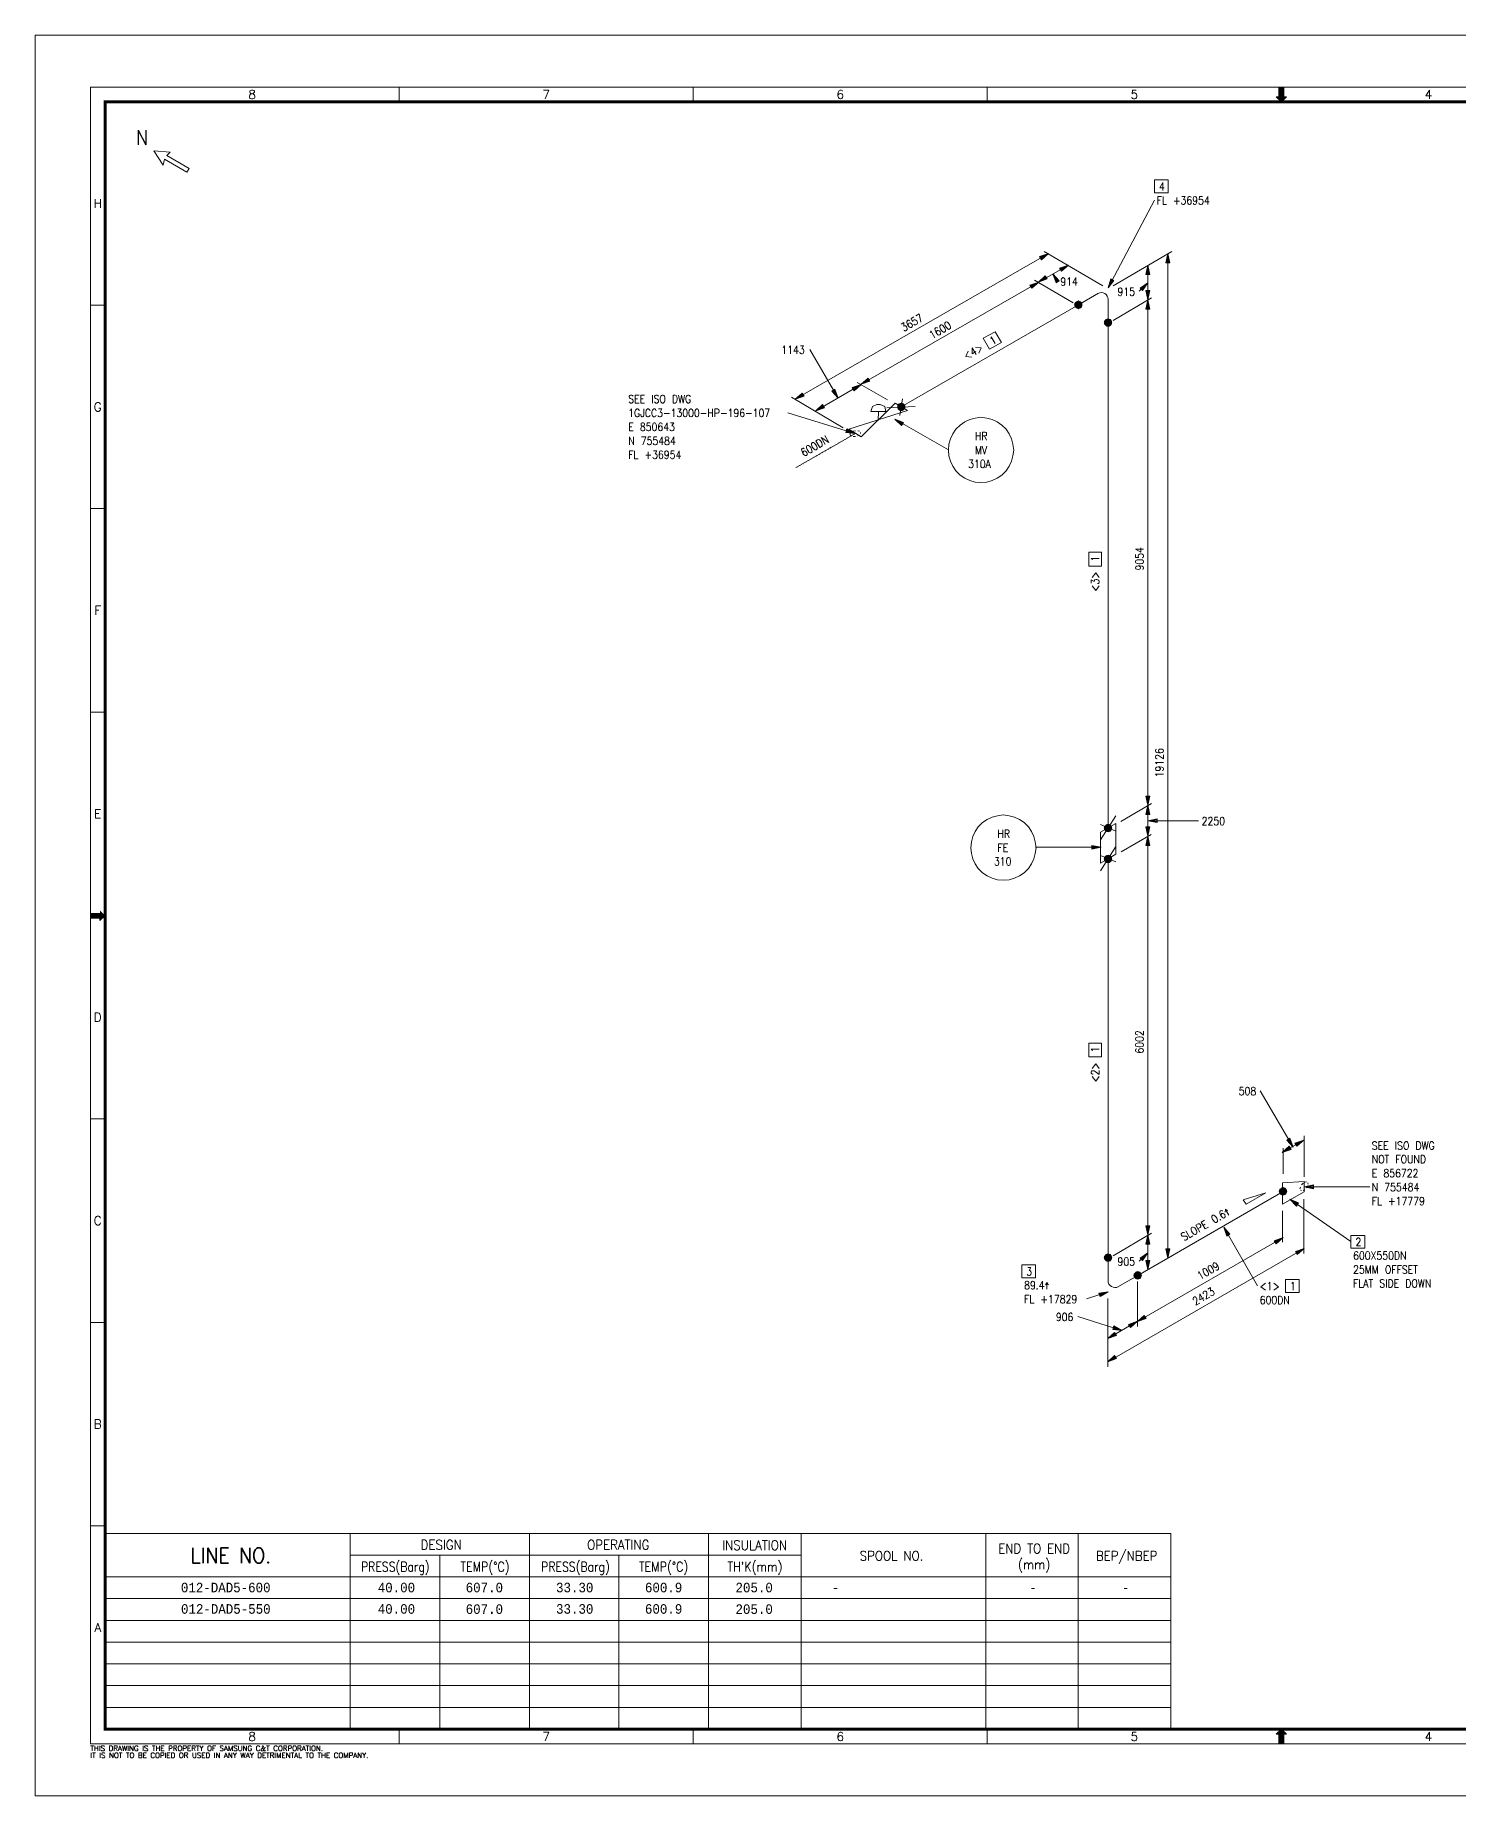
# Model space of a CAD drawing. Extents: x 0 to 841, y 0 to 594.
# Drawn here: x 0 to 480, y 0 to 594 of the extents above; entities that cross this region are included whole.
import ezdxf
from ezdxf.enums import TextEntityAlignment as Align

# ---------------------------------------------------------------- set-up
doc = ezdxf.new("R2010")
doc.units = 0
doc.header["$MEASUREMENT"] = 0
doc.linetypes.add('HIDDEN', pattern=[0.375, 0.25, -0.125])
doc.layers.get('0').update_dxf_attribs({"lineweight": 5})
for name, color, linetype, lineweight in [('1', 7, 'Continuous', 5), ('3', 7, 'Continuous', 5), ('4', 7, 'Continuous', 5), ('P', 7, 'Continuous', 5), ('T-TEXT1', 7, 'Continuous', 5)]:
    doc.layers.add(name, color=color, linetype=linetype, lineweight=lineweight)
doc.styles.add('MONOTXT', font='MONOTXT')
doc.styles.add('ROMANS', font='ROMANS')
doc.styles.add('TXT', font='txt.shx')

msp = doc.modelspace()

# ---------------------------------------------------------------- linework, layer by layer
at = {"layer": '1', "color": 1, "linetype": 'Continuous', "lineweight": 0}
for p, q in [((358.7875, 506.9375), (352.025, 503.0375)), ((352.025, 503.0375), (292.225, 468.5875)), ((362.0375, 497.0625), (362.0375, 504.8625)), ((362.0375, 326.5), (362.0375, 497.0625)), ((362.0375, 181.55), (362.0375, 316.1)), ((421.05, 203.9125), (372.0375, 175.575)), ((362.0375, 173.75), (362.0375, 181.55)), ((372.0375, 175.575), (365.2875, 171.675))]:
    msp.add_line(p, q, dxfattribs=at)
for centre, radius, start, end in [((359.7625, 504.869), 2.2768, 0, 119.2494056), ((364.3161, 173.7597), 2.2903, 180.0000083, 299.2492139)]:
    msp.add_arc(centre, radius, start, end, dxfattribs=at)
at = {"layer": '3', "color": 2, "linetype": 'Continuous', "lineweight": 0}
for p, q in [((362.0375, 508.7625), (377.6375, 538.4)), ((256.475, 471.1875), (341.8875, 520.3375)), ((340.45, 520.9875), (360.2125, 509.4125)), ((383.4875, 520.9875), (363.725, 509.4125)), ((382.1875, 181.425), (382.1875, 520.3375)), ((337.2, 511.3625), (350.2, 503.6875)), ((338.5, 510.7125), (348.6375, 516.4375)), ((343.4375, 513.4375), (344.875, 510.975)), ((375.425, 504.7375), (375.425, 516.4375)), ((278.7, 476.2625), (338.6375, 510.7125)), ((376.725, 505.3875), (363.725, 497.7125)), ((375.425, 510.45), (372.5625, 507.5875)), ((375.425, 334.175), (375.425, 504.7375)), ((270.9, 471.5875), (261.4125, 487.9625)), ((263.3625, 467.2875), (278.7, 476.1375)), ((277.4, 476.7875), (287.5375, 470.9375)), ((255.175, 471.8375), (272.5875, 461.575)), ((276.625, 459.625), (254, 466.6375)), ((290.0125, 464.4375), (308.2125, 454.1625)), ((376.725, 334.825), (366.325, 328.7125)), ((375.425, 323.775), (375.425, 334.175)), ((375.425, 328.975), (392.5875, 328.975)), ((376.5875, 324.2875), (366.45, 318.4375)), ((375.425, 189.225), (375.425, 323.775)), ((359.6875, 320), (337.5875, 320)), ((424.4375, 218.8625), (413.3875, 237.8375)), ((420.7875, 217.0375), (428.075, 221.2)), ((428.2, 222.6375), (428.2, 208.85)), ((421.05, 218.475), (421.05, 209.8875)), ((428.2, 205.475), (450.3, 205.475)), ((420.925, 186.75), (420.925, 197.4125)), ((423.3875, 201.3125), (443.9375, 187.0125)), ((428.075, 182.9875), (428.075, 201.3125)), ((401.0375, 191.825), (412.475, 172.0625)), ((361.9, 146.45), (428.2, 184.675)), ((376.725, 189.875), (363.725, 182.2)), ((371.9125, 159.975), (421.05, 188.3125)), ((375.425, 177.525), (375.425, 189.225)), ((375.425, 183.2375), (372.5625, 180.3875)), ((383.4875, 182.075), (380.8875, 180.6375)), ((371.9125, 158.2875), (371.9125, 173.4875)), ((376.725, 178.175), (374.125, 176.7375)), ((362.0375, 169.9875), (354.75, 167.6375)), ((361.9, 144.7625), (361.9, 167.775)), ((366.7125, 156.9875), (351.7625, 161.6625)), ((361.9, 154.25), (371.9125, 160.1))]:
    msp.add_line(p, q, dxfattribs=at)
at = {"layer": '3', "color": 1, "linetype": 'HIDDEN', "lineweight": 0}
msp.add_line((276.75, 459.625), (256.6, 448.05), dxfattribs=at)
at = {"layer": '3', "color": 2, "linetype": 'Continuous', "lineweight": 0}
for points in [[(377.6375, 540.875), (382.3125, 540.875), (382.3125, 545.1625), (377.6375, 545.1625), (377.6375, 540.875)], [(338.8875, 519.2875), (341.8875, 520.3375), (339.5375, 518.25), (338.8875, 519.2875)], [(339.025, 519.1625), (341.8875, 520.3375), (339.4125, 518.3875)], [(339.025, 519.0375), (341.8875, 520.3375), (339.4125, 518.5125)], [(339.15, 518.9), (341.8875, 520.3375), (339.2875, 518.6375)], [(381.5375, 517.2125), (382.1875, 520.3375), (382.8375, 517.2125), (381.5375, 517.2125)], [(381.6625, 517.2125), (382.1875, 520.3375), (382.7, 517.2125)], [(381.925, 517.2125), (382.1875, 520.3375), (382.575, 517.2125)], [(382.05, 517.2125), (382.1875, 520.3375), (382.3125, 517.2125)], [(341.4875, 511.75), (338.5, 510.7125), (340.8375, 512.7875), (341.4875, 511.75)], [(341.3625, 511.8875), (338.5, 510.7125), (340.975, 512.6625)], [(341.3625, 512.0125), (338.5, 510.7125), (340.975, 512.5375)], [(341.2375, 512.1375), (338.5, 510.7125), (341.1, 512.4)], [(344.4875, 510.45), (343.4375, 513.4375), (345.525, 511.1), (344.4875, 510.45)], [(344.6125, 510.5875), (343.4375, 513.4375), (345.3875, 510.975)], [(344.7375, 510.5875), (343.4375, 513.4375), (345.2625, 510.975)], [(344.875, 510.7125), (343.4375, 513.4375), (345.1375, 510.8375)], [(345.65, 515.3875), (348.6375, 516.4375), (346.3, 514.35), (345.65, 515.3875)], [(345.7875, 515.2625), (348.6375, 516.4375), (346.175, 514.4875)], [(345.7875, 515.1375), (348.6375, 516.4375), (346.175, 514.6125)], [(345.9125, 515), (348.6375, 516.4375), (346.0375, 514.7375)], [(363.9875, 511.2375), (362.0375, 508.7625), (362.9375, 511.75), (363.9875, 511.2375)], [(363.85, 511.3625), (362.0375, 508.7625), (363.075, 511.75)], [(363.725, 511.3625), (362.0375, 508.7625), (363.2, 511.625)], [(363.5875, 511.4875), (362.0375, 508.7625), (363.3375, 511.625)], [(374.775, 513.3125), (375.425, 516.4375), (376.075, 513.3125), (374.775, 513.3125)], [(374.9, 513.3125), (375.425, 516.4375), (375.9375, 513.3125)], [(375.1625, 513.3125), (375.425, 516.4375), (375.8125, 513.3125)], [(375.2875, 513.3125), (375.425, 516.4375), (375.55, 513.3125)], [(335.6375, 509.675), (338.6375, 510.7125), (336.2875, 508.6375), (335.6375, 509.675)], [(335.775, 509.5375), (338.6375, 510.7125), (336.1625, 508.7625)], [(335.775, 509.4125), (338.6375, 510.7125), (336.1625, 508.8875)], [(335.9, 509.2875), (338.6375, 510.7125), (336.0375, 509.025)], [(372.825, 508.6375), (375.425, 510.45), (373.6, 507.85), (372.825, 508.6375)], [(372.95, 508.5), (375.425, 510.45), (373.475, 507.9875)], [(373.0875, 508.5), (375.425, 510.45), (373.475, 508.1125)], [(373.0875, 508.375), (375.425, 510.45), (373.3375, 508.1125)], [(376.075, 507.85), (375.425, 504.7375), (374.775, 507.85), (376.075, 507.85)], [(375.9375, 507.85), (375.425, 504.7375), (374.9, 507.85)], [(375.8125, 507.85), (375.425, 504.7375), (375.1625, 507.85)], [(375.55, 507.85), (375.425, 504.7375), (375.2875, 507.85)], [(374.775, 501.6125), (375.425, 504.7375), (376.075, 501.6125), (374.775, 501.6125)], [(374.9, 501.6125), (375.425, 504.7375), (375.9375, 501.6125)], [(375.1625, 501.6125), (375.425, 504.7375), (375.8125, 501.6125)], [(375.2875, 501.6125), (375.425, 504.7375), (375.55, 501.6125)], [(321.9875, 488.0875), (326.025, 490.3), (323.9375, 493.9375), (319.9125, 491.7375), (321.9875, 488.0875)], [(275.7125, 475.0875), (278.7, 476.1375), (276.3625, 474.05), (275.7125, 475.0875)], [(275.8375, 474.9625), (278.7, 476.1375), (276.2375, 474.1875)], [(275.8375, 474.8375), (278.7, 476.1375), (276.2375, 474.3125)], [(275.975, 474.7), (278.7, 476.1375), (276.1, 474.4375)], [(281.6875, 477.3), (278.7, 476.2625), (281.0375, 478.3375), (281.6875, 477.3)], [(281.5625, 477.4375), (278.7, 476.2625), (281.175, 478.2125)], [(281.5625, 477.5625), (278.7, 476.2625), (281.175, 478.0875)], [(281.4375, 477.6875), (278.7, 476.2625), (281.3, 477.95)], [(259.4625, 472.2375), (256.475, 471.1875), (258.8125, 473.275), (259.4625, 472.2375)], [(259.3375, 472.3625), (256.475, 471.1875), (258.9375, 473.1375)], [(259.3375, 472.4875), (256.475, 471.1875), (258.9375, 473.0125)], [(259.2, 472.625), (256.475, 471.1875), (259.075, 472.8875)], [(266.35, 468.3375), (263.3625, 467.2875), (265.7, 469.375), (266.35, 468.3375)], [(269.8625, 474.575), (270.9, 471.5875), (268.825, 473.925), (269.8625, 474.575)], [(269.7375, 474.4375), (270.9, 471.5875), (268.95, 474.05)], [(269.6, 474.4375), (270.9, 471.5875), (269.0875, 474.05)], [(269.475, 474.3125), (270.9, 471.5875), (269.2125, 474.1875)], [(266.225, 468.4625), (263.3625, 467.2875), (265.8375, 469.2375)], [(266.225, 468.5875), (263.3625, 467.2875), (265.8375, 469.1125)], [(266.0875, 468.725), (263.3625, 467.2875), (265.9625, 468.9875)], [(292.35, 462.35), (290.0125, 464.4375), (293, 463.3875), (292.35, 462.35)], [(292.4875, 462.4875), (290.0125, 464.4375), (292.875, 463.2625)], [(292.4875, 462.6125), (290.0125, 464.4375), (292.875, 463.1375)], [(292.6125, 462.7375), (290.0125, 464.4375), (292.7375, 463)], [(319.1375, 465.0875), (321.0875, 464.825), (322.9, 464.3), (324.5875, 463.525), (326.15, 462.4875), (327.5875, 461.05), (328.625, 459.4875), (329.4, 457.8), (329.925, 455.9875), (330.1875, 454.0375), (329.925, 452.0875), (329.4, 450.2625), (328.625, 448.575), (327.5875, 447.0125), (326.15, 445.5875), (324.5875, 444.5375), (322.9, 443.7625), (321.0875, 443.2375), (319.1375, 443.1125), (317.1875, 443.2375), (315.3625, 443.7625), (313.675, 444.5375), (312.1125, 445.5875), (310.6875, 447.0125), (309.6375, 448.575), (308.8625, 450.2625), (308.3375, 452.0875), (308.2125, 454.0375), (308.3375, 455.9875), (308.8625, 457.8), (309.6375, 459.4875), (310.6875, 461.05), (312.1125, 462.4875), (313.675, 463.525), (315.3625, 464.3), (317.1875, 464.825), (319.1375, 465.0875)], [(273.8875, 461.1875), (276.625, 459.625), (273.5, 460.0125), (273.8875, 461.1875)], [(273.8875, 461.05), (276.625, 459.625), (273.5, 460.1375)], [(273.7625, 460.925), (276.625, 459.625), (273.6375, 460.275)], [(273.7625, 460.7875), (276.625, 459.625), (273.6375, 460.4)], [(359.825, 414.9), (359.825, 419.5875), (355.5375, 419.5875), (355.5375, 414.9), (359.825, 414.9)], [(376.075, 337.2875), (375.425, 334.175), (374.775, 337.2875), (376.075, 337.2875)], [(374.775, 331.05), (375.425, 334.175), (376.075, 331.05), (374.775, 331.05)], [(375.9375, 337.2875), (375.425, 334.175), (374.9, 337.2875)], [(374.9, 331.05), (375.425, 334.175), (375.9375, 331.05)], [(375.8125, 337.2875), (375.425, 334.175), (375.1625, 337.2875)], [(375.1625, 331.05), (375.425, 334.175), (375.8125, 331.05)], [(375.55, 337.2875), (375.425, 334.175), (375.2875, 337.2875)], [(375.2875, 331.05), (375.425, 334.175), (375.55, 331.05)], [(326.675, 330.925), (328.625, 330.6625), (330.4375, 330.1375), (332.1375, 329.3625), (333.6875, 328.325), (335.125, 326.8875), (336.1625, 325.3375), (336.9375, 323.6375), (337.4625, 321.825), (337.725, 319.875), (337.4625, 317.925), (336.9375, 316.1), (336.1625, 314.4125), (335.125, 312.85), (333.6875, 311.425), (332.1375, 310.3875), (330.4375, 309.6), (328.625, 309.0875), (326.675, 308.95), (324.725, 309.0875), (322.9, 309.6), (321.2125, 310.3875), (319.65, 311.425), (318.225, 312.85), (317.1875, 314.4125), (316.4, 316.1), (315.8875, 317.925), (315.75, 319.875), (315.8875, 321.825), (316.4, 323.6375), (317.1875, 325.3375), (318.225, 326.8875), (319.65, 328.325), (321.2125, 329.3625), (322.9, 330.1375), (324.725, 330.6625), (326.675, 330.925)], [(376.075, 326.8875), (375.425, 323.775), (374.775, 326.8875), (376.075, 326.8875)], [(375.9375, 326.8875), (375.425, 323.775), (374.9, 326.8875)], [(375.8125, 326.8875), (375.425, 323.775), (375.1625, 326.8875)], [(375.55, 326.8875), (375.425, 323.775), (375.2875, 326.8875)], [(378.5375, 328.325), (375.425, 328.975), (378.5375, 329.625), (378.5375, 328.325)], [(378.5375, 328.45), (375.425, 328.975), (378.5375, 329.4875)], [(378.5375, 328.7125), (375.425, 328.975), (378.5375, 329.3625)], [(378.5375, 328.8375), (375.425, 328.975), (378.5375, 329.1)], [(374.775, 320.65), (375.425, 323.775), (376.075, 320.65), (374.775, 320.65)], [(374.9, 320.65), (375.425, 323.775), (375.9375, 320.65)], [(375.1625, 320.65), (375.425, 323.775), (375.8125, 320.65)], [(375.2875, 320.65), (375.425, 323.775), (375.55, 320.65)], [(356.575, 320.65), (359.6875, 320), (356.575, 319.35), (356.575, 320.65)], [(356.575, 320.525), (359.6875, 320), (356.575, 319.4875)], [(356.575, 320.3875), (359.6875, 320), (356.575, 319.7375)], [(356.575, 320.1375), (359.6875, 320), (356.575, 319.875)], [(359.825, 249.2875), (359.825, 253.9625), (355.5375, 253.9625), (355.5375, 249.2875), (359.825, 249.2875)], [(423.3875, 221.85), (424.4375, 218.8625), (422.35, 221.2), (423.3875, 221.85)], [(423.2625, 221.725), (424.4375, 218.8625), (422.4875, 221.3375)], [(423.1375, 221.725), (424.4375, 218.8625), (422.6125, 221.3375)], [(423, 221.5875), (424.4375, 218.8625), (422.7375, 221.4625)], [(425.0875, 220.1625), (428.075, 221.2), (425.7375, 219.125), (425.0875, 220.1625)], [(425.2125, 220.0375), (428.075, 221.2), (425.6, 219.25)], [(425.2125, 219.9), (428.075, 221.2), (425.6, 219.3875)], [(425.3375, 219.775), (428.075, 221.2), (425.475, 219.5125)], [(423.7875, 218.0875), (420.7875, 217.0375), (423.1375, 219.125), (423.7875, 218.0875)], [(423.65, 218.2125), (420.7875, 217.0375), (423.2625, 218.9875)], [(423.65, 218.3375), (420.7875, 217.0375), (423.2625, 218.8625)], [(423.525, 218.475), (420.7875, 217.0375), (423.3875, 218.7375)], [(431.325, 204.825), (428.2, 205.475), (431.325, 206.125), (431.325, 204.825)], [(431.325, 204.95), (428.2, 205.475), (431.325, 205.9875)], [(431.325, 205.2125), (428.2, 205.475), (431.325, 205.8625)], [(431.325, 205.3375), (428.2, 205.475), (431.325, 205.6)], [(425.6, 198.975), (423.3875, 201.3125), (426.25, 200.0125), (425.6, 198.975)], [(425.7375, 199.1), (423.3875, 201.3125), (426.125, 199.8875)], [(425.7375, 199.2375), (423.3875, 201.3125), (426.125, 199.75)], [(425.8625, 199.3625), (423.3875, 201.3125), (425.9875, 199.625)], [(376.075, 192.3375), (375.425, 189.225), (374.775, 192.3375), (376.075, 192.3375)], [(375.9375, 192.3375), (375.425, 189.225), (374.9, 192.3375)], [(375.8125, 192.3375), (375.425, 189.225), (375.1625, 192.3375)], [(375.55, 192.3375), (375.425, 189.225), (375.2875, 192.3375)], [(402.075, 188.8375), (401.0375, 191.825), (403.1125, 189.4875), (402.075, 188.8375)], [(402.2, 188.9625), (401.0375, 191.825), (402.9875, 189.35)], [(402.3375, 188.9625), (401.0375, 191.825), (402.85, 189.35)], [(402.4625, 189.0875), (401.0375, 191.825), (402.725, 189.225)], [(374.775, 186.1), (375.425, 189.225), (376.075, 186.1), (374.775, 186.1)], [(374.9, 186.1), (375.425, 189.225), (375.9375, 186.1)], [(375.1625, 186.1), (375.425, 189.225), (375.8125, 186.1)], [(375.2875, 186.1), (375.425, 189.225), (375.55, 186.1)], [(382.8375, 184.5375), (382.1875, 181.425), (381.5375, 184.5375), (382.8375, 184.5375)], [(382.7, 184.5375), (382.1875, 181.425), (381.6625, 184.5375)], [(382.575, 184.5375), (382.1875, 181.425), (381.925, 184.5375)], [(382.3125, 184.5375), (382.1875, 181.425), (382.05, 184.5375)], [(418.0625, 187.275), (421.05, 188.3125), (418.7125, 186.2375), (418.0625, 187.275)], [(418.1875, 187.1375), (421.05, 188.3125), (418.5875, 186.3625)], [(418.1875, 187.0125), (421.05, 188.3125), (418.5875, 186.4875)], [(418.325, 186.8875), (421.05, 188.3125), (418.45, 186.625)], [(425.2125, 183.6375), (428.2, 184.675), (425.8625, 182.5875), (425.2125, 183.6375)], [(425.3375, 183.5), (428.2, 184.675), (425.7375, 182.725)], [(425.3375, 183.375), (428.2, 184.675), (425.7375, 182.85)], [(425.475, 183.2375), (428.2, 184.675), (425.6, 182.9875)], [(443.9375, 184.8), (448.6125, 184.8), (448.6125, 189.0875), (443.9375, 189.0875), (443.9375, 184.8)], [(332.9125, 174.7875), (337.5875, 174.7875), (337.5875, 179.0875), (332.9125, 179.0875), (332.9125, 174.7875)], [(372.825, 181.425), (375.425, 183.2375), (373.6, 180.6375), (372.825, 181.425)], [(372.95, 181.2875), (375.425, 183.2375), (373.475, 180.775)], [(373.0875, 181.2875), (375.425, 183.2375), (373.475, 180.9)], [(373.0875, 181.1625), (375.425, 183.2375), (373.3375, 180.9)], [(376.075, 180.6375), (375.425, 177.525), (374.775, 180.6375), (376.075, 180.6375)], [(375.9375, 180.6375), (375.425, 177.525), (374.9, 180.6375)], [(375.8125, 180.6375), (375.425, 177.525), (375.1625, 180.6375)], [(375.55, 180.6375), (375.425, 177.525), (375.2875, 180.6375)], [(421.8375, 169.85), (426.5125, 169.85), (426.5125, 174.1375), (421.8375, 174.1375), (421.8375, 169.85)], [(358.9125, 169.5875), (362.0375, 169.9875), (359.3, 168.425), (358.9125, 169.5875)], [(358.9125, 169.4625), (362.0375, 169.9875), (359.3, 168.55)], [(359.0375, 169.3375), (362.0375, 169.9875), (359.175, 168.6875)], [(359.0375, 169.2), (362.0375, 169.9875), (359.175, 168.8125)], [(374.9, 161.0125), (371.9125, 159.975), (374.25, 162.05), (374.9, 161.0125)], [(374.775, 161.1375), (371.9125, 159.975), (374.3875, 161.925)], [(374.775, 161.275), (371.9125, 159.975), (374.3875, 161.7875)], [(374.6375, 161.4), (371.9125, 159.975), (374.5125, 161.6625)], [(364.8875, 155.2875), (361.9, 154.25), (364.2375, 156.3375), (364.8875, 155.2875)], [(364.7625, 155.425), (361.9, 154.25), (364.375, 156.2)], [(364.7625, 155.55), (361.9, 154.25), (364.375, 156.075)], [(364.6375, 155.6875), (361.9, 154.25), (364.5, 155.9375)], [(363.9875, 158.5375), (366.7125, 156.9875), (363.5875, 157.375), (363.9875, 158.5375)], [(363.9875, 158.4125), (366.7125, 156.9875), (363.5875, 157.5)], [(363.85, 158.2875), (366.7125, 156.9875), (363.725, 157.6375)], [(363.85, 158.15), (366.7125, 156.9875), (363.725, 157.7625)], [(368.925, 159.0625), (371.9125, 160.1), (369.575, 158.025), (368.925, 159.0625)], [(369.05, 158.9375), (371.9125, 160.1), (369.4375, 158.15)], [(369.05, 158.8), (371.9125, 160.1), (369.4375, 158.2875)], [(369.1875, 158.675), (371.9125, 160.1), (369.3125, 158.4125)], [(364.8875, 147.4875), (361.9, 146.45), (364.2375, 148.5375), (364.8875, 147.4875)], [(364.7625, 147.625), (361.9, 146.45), (364.375, 148.4)], [(364.7625, 147.75), (361.9, 146.45), (364.375, 148.275)], [(364.6375, 147.8875), (361.9, 146.45), (364.5, 148.1375)]]:
    msp.add_lwpolyline(points, dxfattribs=at)
at = {"layer": '4', "color": 2, "linetype": 'Continuous', "lineweight": 0}
for points in [[(39.9875, 554.9875), (43.1875, 550.1875), (43.5875, 552.1875), (51.1875, 547.7875), (51.9875, 548.9875), (44.3875, 553.3875), (45.5875, 554.5875), (39.9875, 554.9875)], [(415.2, 203.3875), (408.575, 199.625), (407.6625, 201.05), (415.2, 203.3875)]]:
    msp.add_lwpolyline(points, dxfattribs=at)
at = {"layer": 'P', "color": 7, "linetype": 'Continuous', "lineweight": 0}
for p, q in [((23.575, 88.525), (383.175, 88.525)), ((106.325, 88.525), (106.325, 22.475)), ((166.775, 88.525), (166.775, 22.475)), ((227.2125, 88.525), (227.2125, 22.475)), ((258.4125, 88.525), (258.4125, 22.475)), ((320.7875, 88.525), (320.7875, 22.475)), ((351.975, 88.525), (351.975, 22.475)), ((383.175, 88.525), (383.175, 22.475)), ((106.325, 81.1875), (258.4125, 81.1875)), ((136.5625, 81.1875), (136.5625, 22.475)), ((196.9875, 81.1875), (196.9875, 22.475)), ((23.575, 73.85), (383.175, 73.85)), ((23.575, 66.5125), (383.175, 66.5125)), ((23.575, 59.1875), (383.175, 59.1875)), ((23.575, 51.8375), (383.175, 51.8375)), ((23.575, 44.4875), (383.175, 44.4875)), ((23.575, 37.1625), (383.175, 37.1625)), ((23.575, 29.825), (383.175, 29.825))]:
    msp.add_line(p, q, dxfattribs=at)
at = {"layer": 'T-TEXT1', "color": 7, "linetype": 'Continuous', "lineweight": 0}
for p, q in [((122.8, 571.525), (122.8, 576.4875)), ((222.0375, 571.525), (222.0375, 576.4875)), ((321.2625, 571.525), (321.2625, 576.4875)), ((419.6375, 576.4875), (419.6375, 573.25)), ((420.5, 571.525), (420.5, 576.4875)), ((421.3625, 576.4875), (421.3625, 573.25)), ((418.775, 573.25), (420.5, 571.525)), ((418.775, 573.25), (419.6375, 573.25)), ((422.225, 573.25), (420.5, 571.525)), ((421.3625, 573.25), (422.225, 573.25)), ((18.6125, 502.9), (23.575, 502.9)), ((18.6125, 434.2625), (23.575, 434.2625)), ((18.6125, 365.6375), (23.575, 365.6375)), ((18.6125, 297), (23.575, 297)), ((21.85, 295.275), (23.575, 297)), ((18.6125, 296.1375), (21.85, 296.1375)), ((21.85, 296.1375), (21.85, 295.275)), ((18.6125, 228.3625), (23.575, 228.3625)), ((18.6125, 159.7375), (23.575, 159.7375)), ((18.6125, 91.1), (23.575, 91.1)), ((122.8, 17.5125), (122.8, 22.475)), ((222.0375, 17.5125), (222.0375, 22.475)), ((321.2625, 17.5125), (321.2625, 22.475)), ((418.775, 20.75), (420.5, 22.475)), ((418.775, 20.75), (419.6375, 20.75)), ((419.6375, 17.5125), (419.6375, 20.75)), ((420.5, 17.5125), (420.5, 22.475)), ((420.5, 22.475), (420.5, 17.5125)), ((422.225, 20.75), (420.5, 22.475)), ((421.3625, 20.75), (422.225, 20.75)), ((421.3625, 17.5125), (421.3625, 20.75))]:
    msp.add_line(p, q, dxfattribs=at)
at = {"layer": 'T-TEXT1', "color": 2, "linetype": 'Continuous', "lineweight": 0}
for p, q in [((292.6125, 471.325), (291.7, 465.7375)), ((296.9, 468.725), (287.4125, 468.3375)), ((275.45, 460.0125), (274.9375, 459.625)), ((274.9375, 459.2375), (275.325, 458.8375)), ((276.75, 460.5375), (275.975, 460.4)), ((275.975, 458.5875), (276.75, 458.5875)), ((278.1875, 460.4), (277.5375, 460.5375)), ((277.5375, 458.8375), (278.1875, 459.1)), ((278.4375, 459.625), (278.4375, 460.0125)), ((359.4375, 322.475), (364.6375, 330.6625)), ((364.6375, 325.4625), (359.4375, 327.675)), ((359.4375, 312.075), (364.6375, 320.2625)), ((364.6375, 315.0625), (359.4375, 317.275)), ((426.9, 205.3375), (426.775, 204.825)), ((426.9, 204.3), (427.2875, 204.175)), ((427.8125, 206.6375), (427.2875, 206.125)), ((427.8125, 204.175), (428.4625, 204.4375)), ((428.9875, 207.1625), (428.4625, 207.0375)), ((428.9875, 205.0875), (429.375, 205.7375)), ((429.5, 206.3875), (429.375, 206.775))]:
    msp.add_line(p, q, dxfattribs=at)
at = {"layer": 'T-TEXT1', "color": 7, "linetype": 'Continuous', "lineweight": 0}
msp.add_lwpolyline([(0, 0), (841, 0), (841, 594), (0, 594), (0, 0)], dxfattribs=at)
msp.add_lwpolyline([(18.6125, 576.4875), (822.3875, 576.4875), (822.3875, 17.5125), (18.6125, 17.5125)], close=True, dxfattribs=at)
at = {"layer": 'T-TEXT1', "color": 7, "linetype": 'Continuous', "lineweight": 0, "const_width": 0.9911}
msp.add_lwpolyline([(23.575, 571.525), (817.425, 571.525), (817.425, 22.475), (23.575, 22.475), (23.575, 571.525)], dxfattribs=at)
at = {"layer": 'T-TEXT1', "color": 2, "linetype": 'Continuous', "lineweight": 0}
for points in [[(352.025, 504.3375), (352.2875, 504.2125), (352.4125, 504.2125), (352.675, 504.0875), (352.8, 503.95), (352.9375, 503.825), (353.0625, 503.6875), (353.1875, 503.4375), (353.1875, 503.3), (353.325, 503.0375), (353.1875, 502.7875), (353.1875, 502.65), (353.0625, 502.3875), (352.9375, 502.2625), (352.8, 502.1375), (352.675, 502), (352.4125, 501.875), (352.2875, 501.875), (352.025, 501.875), (351.7625, 501.875), (351.6375, 501.875), (351.375, 502), (351.2375, 502.1375), (351.1125, 502.2625), (350.9875, 502.3875), (350.85, 502.65), (350.85, 502.7875), (350.85, 503.0375), (350.85, 503.3), (350.85, 503.4375), (350.9875, 503.6875), (351.1125, 503.825), (351.2375, 503.95), (351.375, 504.0875), (351.6375, 504.2125), (351.7625, 504.2125), (352.025, 504.3375), (352.025, 504.3375), (352.2875, 504.2125), (352.025, 501.7375), (351.7625, 501.875), (352.025, 504.3375), (352.2875, 504.2125), (352.4125, 504.2125), (351.7625, 501.875), (351.6375, 501.875), (352.2875, 504.2125), (352.4125, 504.2125), (352.675, 504.0875), (351.6375, 501.875), (351.375, 502), (352.4125, 504.2125), (352.675, 504.0875), (352.8, 503.95), (351.375, 502), (351.2375, 502.1375), (352.675, 504.0875), (352.8, 503.95), (352.9375, 503.825), (351.2375, 502.1375), (351.1125, 502.2625), (352.8, 503.95), (352.9375, 503.825), (353.0625, 503.6875), (351.1125, 502.2625), (350.9875, 502.3875), (352.9375, 503.825), (353.0625, 503.6875), (353.1875, 503.4375), (350.9875, 502.3875), (350.85, 502.65), (353.0625, 503.6875), (353.1875, 503.4375), (353.1875, 503.3), (350.85, 502.65), (350.85, 502.7875), (353.1875, 503.4375), (353.1875, 503.3), (353.325, 503.0375), (350.85, 502.7875), (350.725, 503.0375), (353.1875, 503.3), (353.325, 503.0375), (353.1875, 502.7875), (350.725, 503.0375), (350.85, 503.3), (353.325, 503.0375), (353.1875, 502.7875), (353.1875, 502.65), (350.85, 503.3), (350.85, 503.4375), (353.1875, 502.7875), (353.1875, 502.65), (353.0625, 502.3875), (350.85, 503.4375), (350.9875, 503.6875), (353.1875, 502.65)], [(353.1875, 502.65), (353.0625, 502.3875), (352.9375, 502.2625), (350.9875, 503.6875), (351.1125, 503.825), (353.0625, 502.3875), (352.9375, 502.2625), (352.8, 502.1375), (351.1125, 503.825), (351.2375, 503.95), (352.9375, 502.2625), (352.8, 502.1375), (352.675, 502), (351.2375, 503.95), (351.375, 504.0875), (352.8, 502.1375), (352.675, 502), (352.4125, 501.875), (351.375, 504.0875), (351.6375, 504.2125), (352.675, 502), (352.4125, 501.875), (352.2875, 501.875), (351.6375, 504.2125), (351.7625, 504.2125), (352.4125, 501.875), (352.2875, 501.875), (352.025, 501.7375), (351.7625, 504.2125), (352.025, 504.3375), (352.2875, 501.875)], [(362.0375, 498.3625), (362.2875, 498.2375), (362.425, 498.2375), (362.6875, 498.1), (362.8125, 497.975), (362.9375, 497.8375), (363.075, 497.7125), (363.2, 497.45), (363.2, 497.325), (363.3375, 497.0625), (363.2, 496.8), (363.2, 496.675), (363.075, 496.4125), (362.9375, 496.2875), (362.8125, 496.15), (362.6875, 496.025), (362.425, 495.8875), (362.2875, 495.8875), (362.0375, 495.8875), (361.775, 495.8875), (361.6375, 495.8875), (361.3875, 496.025), (361.25, 496.15), (361.125, 496.2875), (360.9875, 496.4125), (360.8625, 496.675), (360.8625, 496.8), (360.8625, 497.0625), (360.8625, 497.325), (360.8625, 497.45), (360.9875, 497.7125), (361.125, 497.8375), (361.25, 497.975), (361.3875, 498.1), (361.6375, 498.2375), (361.775, 498.2375), (362.0375, 498.3625), (362.0375, 498.3625), (362.2875, 498.2375), (362.0375, 495.7625), (361.775, 495.8875), (362.0375, 498.3625), (362.2875, 498.2375), (362.425, 498.2375), (361.775, 495.8875), (361.6375, 495.8875), (362.2875, 498.2375), (362.425, 498.2375), (362.6875, 498.1), (361.6375, 495.8875), (361.3875, 496.025), (362.425, 498.2375), (362.6875, 498.1), (362.8125, 497.975), (361.3875, 496.025), (361.25, 496.15), (362.6875, 498.1), (362.8125, 497.975), (362.9375, 497.8375), (361.25, 496.15), (361.125, 496.2875), (362.8125, 497.975), (362.9375, 497.8375), (363.075, 497.7125), (361.125, 496.2875), (360.9875, 496.4125), (362.9375, 497.8375), (363.075, 497.7125), (363.2, 497.45), (360.9875, 496.4125), (360.8625, 496.675), (363.075, 497.7125), (363.2, 497.45), (363.2, 497.325), (360.8625, 496.675), (360.8625, 496.8), (363.2, 497.45), (363.2, 497.325), (363.3375, 497.0625), (360.8625, 496.8), (360.7375, 497.0625), (363.2, 497.325), (363.3375, 497.0625), (363.2, 496.8), (360.7375, 497.0625), (360.8625, 497.325), (363.3375, 497.0625), (363.2, 496.8), (363.2, 496.675), (360.8625, 497.325), (360.8625, 497.45), (363.2, 496.8), (363.2, 496.675), (363.075, 496.4125), (360.8625, 497.45), (360.9875, 497.7125), (363.2, 496.675)], [(363.2, 496.675), (363.075, 496.4125), (362.9375, 496.2875), (360.9875, 497.7125), (361.125, 497.8375), (363.075, 496.4125), (362.9375, 496.2875), (362.8125, 496.15), (361.125, 497.8375), (361.25, 497.975), (362.9375, 496.2875), (362.8125, 496.15), (362.6875, 496.025), (361.25, 497.975), (361.3875, 498.1), (362.8125, 496.15), (362.6875, 496.025), (362.425, 495.8875), (361.3875, 498.1), (361.6375, 498.2375), (362.6875, 496.025), (362.425, 495.8875), (362.2875, 495.8875), (361.6375, 498.2375), (361.775, 498.2375), (362.425, 495.8875), (362.2875, 495.8875), (362.0375, 495.7625), (361.775, 498.2375), (362.0375, 498.3625), (362.2875, 495.8875)], [(292.225, 468.5875), (290.1375, 469.8875), (278.7, 458.45), (274.5375, 461.05), (294.3, 467.425), (292.225, 468.5875)], [(284.425, 464.0375), (284.55, 467.0375), (281.95, 467.0375), (282.475, 468.725), (284.0375, 469.375), (285.075, 469.375), (286.6375, 468.725), (287.025, 467.0375), (284.55, 467.0375)], [(292.225, 469.8875), (292.4875, 469.7625), (292.6125, 469.7625), (292.875, 469.6375), (293, 469.5), (293.1375, 469.375), (293.2625, 469.2375), (293.3875, 468.9875), (293.3875, 468.85), (293.525, 468.5875), (293.3875, 468.3375), (293.3875, 468.2), (293.2625, 467.9375), (293.1375, 467.8125), (293, 467.6875), (292.875, 467.55), (292.6125, 467.425), (292.4875, 467.425), (292.225, 467.425), (291.9625, 467.425), (291.8375, 467.425), (291.575, 467.55), (291.4375, 467.6875), (291.3125, 467.8125), (291.1875, 467.9375), (291.05, 468.2), (291.05, 468.3375), (291.05, 468.5875), (291.05, 468.85), (291.05, 468.9875), (291.1875, 469.2375), (291.3125, 469.375), (291.4375, 469.5), (291.575, 469.6375), (291.8375, 469.7625), (291.9625, 469.7625), (292.225, 469.8875), (292.225, 469.8875), (292.4875, 469.7625), (292.225, 467.2875), (291.9625, 467.425), (292.225, 469.8875), (292.4875, 469.7625), (292.6125, 469.7625), (291.9625, 467.425), (291.8375, 467.425), (292.4875, 469.7625), (292.6125, 469.7625), (292.875, 469.6375), (291.8375, 467.425), (291.575, 467.55), (292.6125, 469.7625), (292.875, 469.6375), (293, 469.5), (291.575, 467.55), (291.4375, 467.6875), (292.875, 469.6375), (293, 469.5), (293.1375, 469.375), (291.4375, 467.6875), (291.3125, 467.8125), (293, 469.5), (293.1375, 469.375), (293.2625, 469.2375), (291.3125, 467.8125), (291.1875, 467.9375), (293.1375, 469.375), (293.2625, 469.2375), (293.3875, 468.9875), (291.1875, 467.9375), (291.05, 468.2), (293.2625, 469.2375), (293.3875, 468.9875), (293.3875, 468.85), (291.05, 468.2), (291.05, 468.3375), (293.3875, 468.9875), (293.3875, 468.85), (293.525, 468.5875), (291.05, 468.3375), (290.925, 468.5875), (293.3875, 468.85), (293.525, 468.5875), (293.3875, 468.3375), (290.925, 468.5875), (291.05, 468.85), (293.525, 468.5875), (293.3875, 468.3375), (293.3875, 468.2), (291.05, 468.85), (291.05, 468.9875), (293.3875, 468.3375), (293.3875, 468.2), (293.2625, 467.9375), (291.05, 468.9875), (291.1875, 469.2375), (293.3875, 468.2)], [(293.3875, 468.2), (293.2625, 467.9375), (293.1375, 467.8125), (291.1875, 469.2375), (291.3125, 469.375), (293.2625, 467.9375), (293.1375, 467.8125), (293, 467.6875), (291.3125, 469.375), (291.4375, 469.5), (293.1375, 467.8125), (293, 467.6875), (292.875, 467.55), (291.4375, 469.5), (291.575, 469.6375), (293, 467.6875), (292.875, 467.55), (292.6125, 467.425), (291.575, 469.6375), (291.8375, 469.7625), (292.875, 467.55), (292.6125, 467.425), (292.4875, 467.425), (291.8375, 469.7625), (291.9625, 469.7625), (292.6125, 467.425), (292.4875, 467.425), (292.225, 467.2875), (291.9625, 469.7625), (292.225, 469.8875), (292.4875, 467.425)], [(362.0375, 316.1), (364.6375, 317.6625), (364.6375, 328.0625), (359.4375, 325.075), (359.4375, 314.675), (362.0375, 316.1)], [(362.0375, 327.8), (362.2875, 327.675), (362.425, 327.675), (362.6875, 327.5375), (362.8125, 327.4125), (362.9375, 327.2875), (363.075, 327.15), (363.2, 326.8875), (363.2, 326.7625), (363.3375, 326.5), (363.2, 326.2375), (363.2, 326.1125), (363.075, 325.85), (362.9375, 325.725), (362.8125, 325.5875), (362.6875, 325.4625), (362.425, 325.3375), (362.2875, 325.3375), (362.0375, 325.3375), (361.775, 325.3375), (361.6375, 325.3375), (361.3875, 325.4625), (361.25, 325.5875), (361.125, 325.725), (360.9875, 325.85), (360.8625, 326.1125), (360.8625, 326.2375), (360.8625, 326.5), (360.8625, 326.7625), (360.8625, 326.8875), (360.9875, 327.15), (361.125, 327.2875), (361.25, 327.4125), (361.3875, 327.5375), (361.6375, 327.675), (361.775, 327.675), (362.0375, 327.8), (362.0375, 327.8), (362.2875, 327.675), (362.0375, 325.2), (361.775, 325.3375), (362.0375, 327.8), (362.2875, 327.675), (362.425, 327.675), (361.775, 325.3375), (361.6375, 325.3375), (362.2875, 327.675), (362.425, 327.675), (362.6875, 327.5375), (361.6375, 325.3375), (361.3875, 325.4625), (362.425, 327.675), (362.6875, 327.5375), (362.8125, 327.4125), (361.3875, 325.4625), (361.25, 325.5875), (362.6875, 327.5375), (362.8125, 327.4125), (362.9375, 327.2875), (361.25, 325.5875), (361.125, 325.725), (362.8125, 327.4125), (362.9375, 327.2875), (363.075, 327.15), (361.125, 325.725), (360.9875, 325.85), (362.9375, 327.2875), (363.075, 327.15), (363.2, 326.8875), (360.9875, 325.85), (360.8625, 326.1125), (363.075, 327.15), (363.2, 326.8875), (363.2, 326.7625), (360.8625, 326.1125), (360.8625, 326.2375), (363.2, 326.8875), (363.2, 326.7625), (363.3375, 326.5), (360.8625, 326.2375), (360.7375, 326.5), (363.2, 326.7625), (363.3375, 326.5), (363.2, 326.2375), (360.7375, 326.5), (360.8625, 326.7625), (363.3375, 326.5), (363.2, 326.2375), (363.2, 326.1125), (360.8625, 326.7625), (360.8625, 326.8875), (363.2, 326.2375), (363.2, 326.1125), (363.075, 325.85), (360.8625, 326.8875), (360.9875, 327.15), (363.2, 326.1125)], [(363.2, 326.1125), (363.075, 325.85), (362.9375, 325.725), (360.9875, 327.15), (361.125, 327.2875), (363.075, 325.85), (362.9375, 325.725), (362.8125, 325.5875), (361.125, 327.2875), (361.25, 327.4125), (362.9375, 325.725), (362.8125, 325.5875), (362.6875, 325.4625), (361.25, 327.4125), (361.3875, 327.5375), (362.8125, 325.5875), (362.6875, 325.4625), (362.425, 325.3375), (361.3875, 327.5375), (361.6375, 327.675), (362.6875, 325.4625), (362.425, 325.3375), (362.2875, 325.3375), (361.6375, 327.675), (361.775, 327.675), (362.425, 325.3375), (362.2875, 325.3375), (362.0375, 325.2), (361.775, 327.675), (362.0375, 327.8), (362.2875, 325.3375)], [(362.0375, 317.4), (362.2875, 317.275), (362.425, 317.275), (362.6875, 317.1375), (362.8125, 317.0125), (362.9375, 316.8875), (363.075, 316.75), (363.2, 316.4875), (363.2, 316.3625), (363.3375, 316.1), (363.2, 315.8375), (363.2, 315.7125), (363.075, 315.45), (362.9375, 315.325), (362.8125, 315.1875), (362.6875, 315.0625), (362.425, 314.9375), (362.2875, 314.9375), (362.0375, 314.9375), (361.775, 314.9375), (361.6375, 314.9375), (361.3875, 315.0625), (361.25, 315.1875), (361.125, 315.325), (360.9875, 315.45), (360.8625, 315.7125), (360.8625, 315.8375), (360.8625, 316.1), (360.8625, 316.3625), (360.8625, 316.4875), (360.9875, 316.75), (361.125, 316.8875), (361.25, 317.0125), (361.3875, 317.1375), (361.6375, 317.275), (361.775, 317.275), (362.0375, 317.4), (362.0375, 317.4), (362.2875, 317.275), (362.0375, 314.8), (361.775, 314.9375), (362.0375, 317.4), (362.2875, 317.275), (362.425, 317.275), (361.775, 314.9375), (361.6375, 314.9375), (362.2875, 317.275), (362.425, 317.275), (362.6875, 317.1375), (361.6375, 314.9375), (361.3875, 315.0625), (362.425, 317.275), (362.6875, 317.1375), (362.8125, 317.0125), (361.3875, 315.0625), (361.25, 315.1875), (362.6875, 317.1375), (362.8125, 317.0125), (362.9375, 316.8875), (361.25, 315.1875), (361.125, 315.325), (362.8125, 317.0125), (362.9375, 316.8875), (363.075, 316.75), (361.125, 315.325), (360.9875, 315.45), (362.9375, 316.8875), (363.075, 316.75), (363.2, 316.4875), (360.9875, 315.45), (360.8625, 315.7125), (363.075, 316.75), (363.2, 316.4875), (363.2, 316.3625), (360.8625, 315.7125), (360.8625, 315.8375), (363.2, 316.4875), (363.2, 316.3625), (363.3375, 316.1), (360.8625, 315.8375), (360.7375, 316.1), (363.2, 316.3625), (363.3375, 316.1), (363.2, 315.8375), (360.7375, 316.1), (360.8625, 316.3625), (363.3375, 316.1), (363.2, 315.8375), (363.2, 315.7125), (360.8625, 316.3625), (360.8625, 316.4875), (363.2, 315.8375), (363.2, 315.7125), (363.075, 315.45), (360.8625, 316.4875), (360.9875, 316.75), (363.2, 315.7125)], [(363.2, 315.7125), (363.075, 315.45), (362.9375, 315.325), (360.9875, 316.75), (361.125, 316.8875), (363.075, 315.45), (362.9375, 315.325), (362.8125, 315.1875), (361.125, 316.8875), (361.25, 317.0125), (362.9375, 315.325), (362.8125, 315.1875), (362.6875, 315.0625), (361.25, 317.0125), (361.3875, 317.1375), (362.8125, 315.1875), (362.6875, 315.0625), (362.425, 314.9375), (361.3875, 317.1375), (361.6375, 317.275), (362.6875, 315.0625), (362.425, 314.9375), (362.2875, 314.9375), (361.6375, 317.275), (361.775, 317.275), (362.425, 314.9375), (362.2875, 314.9375), (362.0375, 314.8), (361.775, 317.275), (362.0375, 317.4), (362.2875, 314.9375)], [(421.05, 205.2125), (421.3125, 205.0875), (421.4375, 205.0875), (421.7, 204.95), (421.8375, 204.825), (421.9625, 204.6875), (422.0875, 204.5625), (422.225, 204.3), (422.225, 204.175), (422.35, 203.9125), (422.225, 203.65), (422.225, 203.525), (422.0875, 203.2625), (421.9625, 203.1375), (421.8375, 203), (421.7, 202.875), (421.4375, 202.7375), (421.3125, 202.7375), (421.05, 202.7375), (420.7875, 202.7375), (420.6625, 202.7375), (420.4, 202.875), (420.275, 203), (420.1375, 203.1375), (420.0125, 203.2625), (419.8875, 203.525), (419.8875, 203.65), (419.8875, 203.9125), (419.8875, 204.175), (419.8875, 204.3), (420.0125, 204.5625), (420.1375, 204.6875), (420.275, 204.825), (420.4, 204.95), (420.6625, 205.0875), (420.7875, 205.0875), (421.05, 205.2125), (421.05, 205.2125), (421.3125, 205.0875), (421.05, 202.6125), (420.7875, 202.7375), (421.05, 205.2125), (421.3125, 205.0875), (421.4375, 205.0875), (420.7875, 202.7375), (420.6625, 202.7375), (421.3125, 205.0875), (421.4375, 205.0875), (421.7, 204.95), (420.6625, 202.7375), (420.4, 202.875), (421.4375, 205.0875), (421.7, 204.95), (421.8375, 204.825), (420.4, 202.875), (420.275, 203), (421.7, 204.95), (421.8375, 204.825), (421.9625, 204.6875), (420.275, 203), (420.1375, 203.1375), (421.8375, 204.825), (421.9625, 204.6875), (422.0875, 204.5625), (420.1375, 203.1375), (420.0125, 203.2625), (421.9625, 204.6875), (422.0875, 204.5625), (422.225, 204.3), (420.0125, 203.2625), (419.8875, 203.525), (422.0875, 204.5625), (422.225, 204.3), (422.225, 204.175), (419.8875, 203.525), (419.8875, 203.65), (422.225, 204.3), (422.225, 204.175), (422.35, 203.9125), (419.8875, 203.65), (419.75, 203.9125), (422.225, 204.175), (422.35, 203.9125), (422.225, 203.65), (419.75, 203.9125), (419.8875, 204.175), (422.35, 203.9125), (422.225, 203.65), (422.225, 203.525), (419.8875, 204.175), (419.8875, 204.3), (422.225, 203.65), (422.225, 203.525), (422.0875, 203.2625), (419.8875, 204.3), (420.0125, 204.5625), (422.225, 203.525)], [(422.225, 203.525), (422.0875, 203.2625), (421.9625, 203.1375), (420.0125, 204.5625), (420.1375, 204.6875), (422.0875, 203.2625), (421.9625, 203.1375), (421.8375, 203), (420.1375, 204.6875), (420.275, 204.825), (421.9625, 203.1375), (421.8375, 203), (421.7, 202.875), (420.275, 204.825), (420.4, 204.95), (421.8375, 203), (421.7, 202.875), (421.4375, 202.7375), (420.4, 204.95), (420.6625, 205.0875), (421.7, 202.875), (421.4375, 202.7375), (421.3125, 202.7375), (420.6625, 205.0875), (420.7875, 205.0875), (421.4375, 202.7375), (421.3125, 202.7375), (421.05, 202.6125), (420.7875, 205.0875), (421.05, 205.2125), (421.3125, 202.7375)], [(428.2, 205.475), (428.2, 207.2875), (420.925, 206.775), (420.925, 199.625), (428.2, 203.7875), (428.2, 205.475)], [(362.0375, 182.85), (362.2875, 182.725), (362.425, 182.725), (362.6875, 182.5875), (362.8125, 182.4625), (362.9375, 182.3375), (363.075, 182.2), (363.2, 181.9375), (363.2, 181.8125), (363.3375, 181.55), (363.2, 181.2875), (363.2, 181.1625), (363.075, 180.9), (362.9375, 180.775), (362.8125, 180.6375), (362.6875, 180.5125), (362.425, 180.3875), (362.2875, 180.3875), (362.0375, 180.3875), (361.775, 180.3875), (361.6375, 180.3875), (361.3875, 180.5125), (361.25, 180.6375), (361.125, 180.775), (360.9875, 180.9), (360.8625, 181.1625), (360.8625, 181.2875), (360.8625, 181.55), (360.8625, 181.8125), (360.8625, 181.9375), (360.9875, 182.2), (361.125, 182.3375), (361.25, 182.4625), (361.3875, 182.5875), (361.6375, 182.725), (361.775, 182.725), (362.0375, 182.85), (362.0375, 182.85), (362.2875, 182.725), (362.0375, 180.25), (361.775, 180.3875), (362.0375, 182.85), (362.2875, 182.725), (362.425, 182.725), (361.775, 180.3875), (361.6375, 180.3875), (362.2875, 182.725), (362.425, 182.725), (362.6875, 182.5875), (361.6375, 180.3875), (361.3875, 180.5125), (362.425, 182.725), (362.6875, 182.5875), (362.8125, 182.4625), (361.3875, 180.5125), (361.25, 180.6375), (362.6875, 182.5875), (362.8125, 182.4625), (362.9375, 182.3375), (361.25, 180.6375), (361.125, 180.775), (362.8125, 182.4625), (362.9375, 182.3375), (363.075, 182.2), (361.125, 180.775), (360.9875, 180.9), (362.9375, 182.3375), (363.075, 182.2), (363.2, 181.9375), (360.9875, 180.9), (360.8625, 181.1625), (363.075, 182.2), (363.2, 181.9375), (363.2, 181.8125), (360.8625, 181.1625), (360.8625, 181.2875), (363.2, 181.9375), (363.2, 181.8125), (363.3375, 181.55), (360.8625, 181.2875), (360.7375, 181.55), (363.2, 181.8125), (363.3375, 181.55), (363.2, 181.2875), (360.7375, 181.55), (360.8625, 181.8125), (363.3375, 181.55), (363.2, 181.2875), (363.2, 181.1625), (360.8625, 181.8125), (360.8625, 181.9375), (363.2, 181.2875), (363.2, 181.1625), (363.075, 180.9), (360.8625, 181.9375), (360.9875, 182.2), (363.2, 181.1625)], [(363.2, 181.1625), (363.075, 180.9), (362.9375, 180.775), (360.9875, 182.2), (361.125, 182.3375), (363.075, 180.9), (362.9375, 180.775), (362.8125, 180.6375), (361.125, 182.3375), (361.25, 182.4625), (362.9375, 180.775), (362.8125, 180.6375), (362.6875, 180.5125), (361.25, 182.4625), (361.3875, 182.5875), (362.8125, 180.6375), (362.6875, 180.5125), (362.425, 180.3875), (361.3875, 182.5875), (361.6375, 182.725), (362.6875, 180.5125), (362.425, 180.3875), (362.2875, 180.3875), (361.6375, 182.725), (361.775, 182.725), (362.425, 180.3875), (362.2875, 180.3875), (362.0375, 180.25), (361.775, 182.725), (362.0375, 182.85), (362.2875, 180.3875)], [(372.0375, 176.875), (372.3, 176.7375), (372.4375, 176.7375), (372.6875, 176.6125), (372.825, 176.4875), (372.95, 176.35), (373.0875, 176.225), (373.2125, 175.9625), (373.2125, 175.8375), (373.3375, 175.575), (373.2125, 175.3125), (373.2125, 175.1875), (373.0875, 174.925), (372.95, 174.7875), (372.825, 174.6625), (372.6875, 174.5375), (372.4375, 174.4), (372.3, 174.4), (372.0375, 174.4), (371.7875, 174.4), (371.65, 174.4), (371.3875, 174.5375), (371.2625, 174.6625), (371.1375, 174.7875), (371, 174.925), (370.875, 175.1875), (370.875, 175.3125), (370.875, 175.575), (370.875, 175.8375), (370.875, 175.9625), (371, 176.225), (371.1375, 176.35), (371.2625, 176.4875), (371.3875, 176.6125), (371.65, 176.7375), (371.7875, 176.7375), (372.0375, 176.875), (372.0375, 176.875), (372.3, 176.7375), (372.0375, 174.275), (371.7875, 174.4), (372.0375, 176.875), (372.3, 176.7375), (372.4375, 176.7375), (371.7875, 174.4), (371.65, 174.4), (372.3, 176.7375), (372.4375, 176.7375), (372.6875, 176.6125), (371.65, 174.4), (371.3875, 174.5375), (372.4375, 176.7375), (372.6875, 176.6125), (372.825, 176.4875), (371.3875, 174.5375), (371.2625, 174.6625), (372.6875, 176.6125), (372.825, 176.4875), (372.95, 176.35), (371.2625, 174.6625), (371.1375, 174.7875), (372.825, 176.4875), (372.95, 176.35), (373.0875, 176.225), (371.1375, 174.7875), (371, 174.925), (372.95, 176.35), (373.0875, 176.225), (373.2125, 175.9625), (371, 174.925), (370.875, 175.1875), (373.0875, 176.225), (373.2125, 175.9625), (373.2125, 175.8375), (370.875, 175.1875), (370.875, 175.3125), (373.2125, 175.9625), (373.2125, 175.8375), (373.3375, 175.575), (370.875, 175.3125), (370.7375, 175.575), (373.2125, 175.8375), (373.3375, 175.575), (373.2125, 175.3125), (370.7375, 175.575), (370.875, 175.8375), (373.3375, 175.575), (373.2125, 175.3125), (373.2125, 175.1875), (370.875, 175.8375), (370.875, 175.9625), (373.2125, 175.3125), (373.2125, 175.1875), (373.0875, 174.925), (370.875, 175.9625), (371, 176.225), (373.2125, 175.1875)], [(373.2125, 175.1875), (373.0875, 174.925), (372.95, 174.7875), (371, 176.225), (371.1375, 176.35), (373.0875, 174.925), (372.95, 174.7875), (372.825, 174.6625), (371.1375, 176.35), (371.2625, 176.4875), (372.95, 174.7875), (372.825, 174.6625), (372.6875, 174.5375), (371.2625, 176.4875), (371.3875, 176.6125), (372.825, 174.6625), (372.6875, 174.5375), (372.4375, 174.4), (371.3875, 176.6125), (371.65, 176.7375), (372.6875, 174.5375), (372.4375, 174.4), (372.3, 174.4), (371.65, 176.7375), (371.7875, 176.7375), (372.4375, 174.4), (372.3, 174.4), (372.0375, 174.275), (371.7875, 176.7375), (372.0375, 176.875), (372.3, 174.4)]]:
    msp.add_lwpolyline(points, dxfattribs=at)
at = {"layer": 'T-TEXT1', "color": 7, "linetype": 'Continuous', "lineweight": 0}
for points in [[(419.6375, 576.4875), (419.6375, 573.25), (421.3625, 576.4875), (421.3625, 573.25)], [(418.775, 573.25), (420.5, 571.525), (422.225, 573.25)], [(18.6125, 297.8625), (21.85, 297.8625), (18.6125, 296.1375), (21.85, 296.1375)], [(21.85, 298.725), (23.575, 297), (21.85, 295.275)], [(418.775, 20.75), (420.5, 22.475), (422.225, 20.75)], [(419.6375, 17.5125), (419.6375, 20.75), (421.3625, 17.5125), (421.3625, 20.75)]]:
    msp.add_solid(points, dxfattribs=at)

# ---------------------------------------------------------------- texts
at = {"color": 7, "linetype": 'Continuous', "lineweight": 0, "style": 'MONOTXT'}
for s, height, width, p in [('012-DAD5-600', 3.237525, 0.899599, (64.2875, 70.2625)), ('40.00', 3.23753, 0.899599, (121.8875, 70.2625)), ('607.0', 3.23753, 0.899599, (151.5625, 70.2625)), ('33.30', 3.23753, 0.899599, (182.05, 70.2625)), ('600.9', 3.23753, 0.899599, (212.05, 70.2625)), ('205.0', 3.23753, 0.899599, (242.6, 70.2625)), ('-', 3.24, 0.901042, (336.675, 70.275)), ('-', 3.24, 0.901042, (367.925, 70.275)), ('012-DAD5-550', 3.237525, 0.899599, (64.3125, 63.0375)), ('40.00', 3.23753, 0.899599, (121.8875, 63.0375)), ('607.0', 3.23753, 0.899599, (151.5625, 62.975)), ('33.30', 3.23753, 0.899599, (182.05, 63.0375)), ('600.9', 3.23753, 0.899599, (212.05, 63.0375)), ('205.0', 3.23753, 0.899599, (242.6, 62.975))]:
    msp.add_text(s, height=height, dxfattribs=dict(at, width=width)).set_placement(p, align=Align.MIDDLE)
at = {"color": 7, "linetype": 'Continuous', "lineweight": 0, "style": 'MONOTXT', "width": 0.901042}
msp.add_text('-', height=3.24, dxfattribs=at).set_placement((268.775, 70.2625), align=Align.MIDDLE_LEFT)
at = {"layer": '3', "color": 2, "linetype": 'Continuous', "lineweight": 0, "style": 'TXT', "width": 0.851861}
for s, p in [('4', (379.2, 541.6)), ('FL +36954', (378.4, 536.9)), ('914', (345.9, 509.5)), ('915', (365.2, 506.1)), ('1143', (251.8, 486.5)), ('SEE ISO DWG', (200.1, 469.9)), ('1GJCC3-13000-HP-196-107', (200.1, 465.2)), ('E 850643', (200.1, 460.5)), ('N 755484', (200.1, 455.8)), ('HR', (317.1, 457.4)), ('FL +36954', (200.1, 451.1)), ('MV', (317.1, 452.7)), ('310A', (314.8, 448)), ('2250', (393.6, 327.5)), ('HR', (324.7, 323.2)), ('FE', (324.7, 318.5)), ('310', (323.5, 313.9)), ('508', (406.1, 236.4)), ('SEE ISO DWG', (451, 218)), ('NOT FOUND', (451, 213.4)), ('E 856722', (451, 208.7)), ('N 755484', (451, 204)), ('FL +17779', (451, 199.3)), ('2', (445.5, 185.5)), ('905', (365.2, 178.9)), ('25MM OFFSET', (444.7, 176.2)), ('600X550DN', (444.7, 180.9)), ('89.4^ ', (333.7, 170.9)), ('3', (334.4, 175.5)), ('<1>', (413.2, 170.6)), ('1', (423.4, 170.6)), ('FLAT SIDE DOWN', (444.7, 171.5)), ('FL +17829', (333.7, 166.2)), ('600DN', (413.2, 165.9)), ('906', (344.4, 160.2))]:
    msp.add_text(s, height=2.7, dxfattribs=at).set_placement(p)
for s, rotation, p in [('3657', 30, (293.1, 493.9)), ('1600', 30, (302.6, 491.4)), ('<4>', 30, (314.3, 484.4)), ('1', 30, (323, 489.4)), ('600DN', 30, (259.3, 451.7)), ('1', 90, (359, 416.4)), ('9054', 90, (374, 413.4)), ('<3>', 90, (359, 406.3)), ('19126', 90, (380.7, 343.6)), ('6002', 90, (374, 250.4)), ('1', 90, (359, 250.8)), ('<2>', 90, (359, 240.7)), ('SLOPE 0.6^ ', 30, (387.6, 187.1)), ('1009', 30, (393.1, 174)), ('2423', 30, (391.5, 165.4))]:
    msp.add_text(s, height=2.7, rotation=rotation, dxfattribs=at).set_placement(p)
at = {"layer": '4', "color": 2, "linetype": 'Continuous', "lineweight": 0, "style": 'TXT', "width": 0.859991}
msp.add_text('N', height=5, dxfattribs=at).set_placement((34, 557))
at = {"layer": 'T-TEXT1', "color": 7, "linetype": 'Continuous', "lineweight": 0, "style": 'ROMANS'}
for s, p in [('8', (73.1875, 574.0125)), ('7', (172.425, 574.0125)), ('6', (271.65, 574.0125)), ('5', (370.8875, 574.0125)), ('4', (470.1125, 574.0125)), ('H', (21.1, 537.2125)), ('G', (21.1, 468.575)), ('F', (21.1, 399.95)), ('E', (21.1, 331.3125)), ('D', (21.1, 262.6875)), ('C', (21.1, 194.05)), ('B', (21.1, 125.425)), ('A', (21.1, 56.7875)), ('8', (73.1875, 19.9875)), ('7', (172.425, 19.9875)), ('6', (271.65, 19.9875)), ('5', (370.8875, 19.9875)), ('4', (470.1125, 19.9875))]:
    msp.add_text(s, height=2.9732, dxfattribs=at).set_placement(p, align=Align.MIDDLE)
at = {"layer": 'T-TEXT1', "color": 2, "linetype": 'Continuous', "lineweight": 0, "style": 'ROMANS'}
for s, height, width, p in [('LINE NO.', 5.184, 0.9, (66.025, 78.4875)), ('DESIGN', 3.24, 0.9, (137, 83.0625)), ('OPERATING', 3.24, 0.9, (196.7375, 83.0625)), ('INSULATION', 3.24, 0.9, (242.75, 82.925)), ('END TO END', 3.24, 0.9, (337.0875, 81.8)), ('BEP/NBEP', 3.24, 0.9, (368.2875, 79.3375)), ('PRESS(Barg)', 3.24, 0.83, (121.5125, 75.675)), ('TEMP(%%dC)', 3.24, 0.85, (151.7875, 75.675)), ('PRESS(Barg)', 3.24, 0.83, (182.3125, 75.675)), ('TEMP(%%dC)', 3.24, 0.85, (212.0625, 75.675)), ("TH'K(mm)", 3.24, 0.85, (242.875, 75.675)), ('SPOOL NO.', 3.24, 0.9, (288.95, 79.3375)), ('(mm)', 3.24, 0.9, (337.0875, 76.4125))]:
    msp.add_text(s, height=height, dxfattribs=dict(at, width=width)).set_placement(p, align=Align.CENTER)
at = {"layer": 'T-TEXT1', "color": 7, "linetype": 'Continuous', "lineweight": 0, "style": 'ROMANS'}
for s, p in [('THIS DRAWING IS THE PROPERTY OF SAMSUNG C&T CORPORATION.', (18.6125, 16.0125)), ('IT IS NOT TO BE COPIED OR USED IN ANY WAY DETRIMENTAL TO THE COMPANY.', (18.6125, 13.65))]:
    msp.add_text(s, height=1.749975, dxfattribs=at).set_placement(p, align=Align.MIDDLE_LEFT)

doc.saveas('drawing.dxf')
